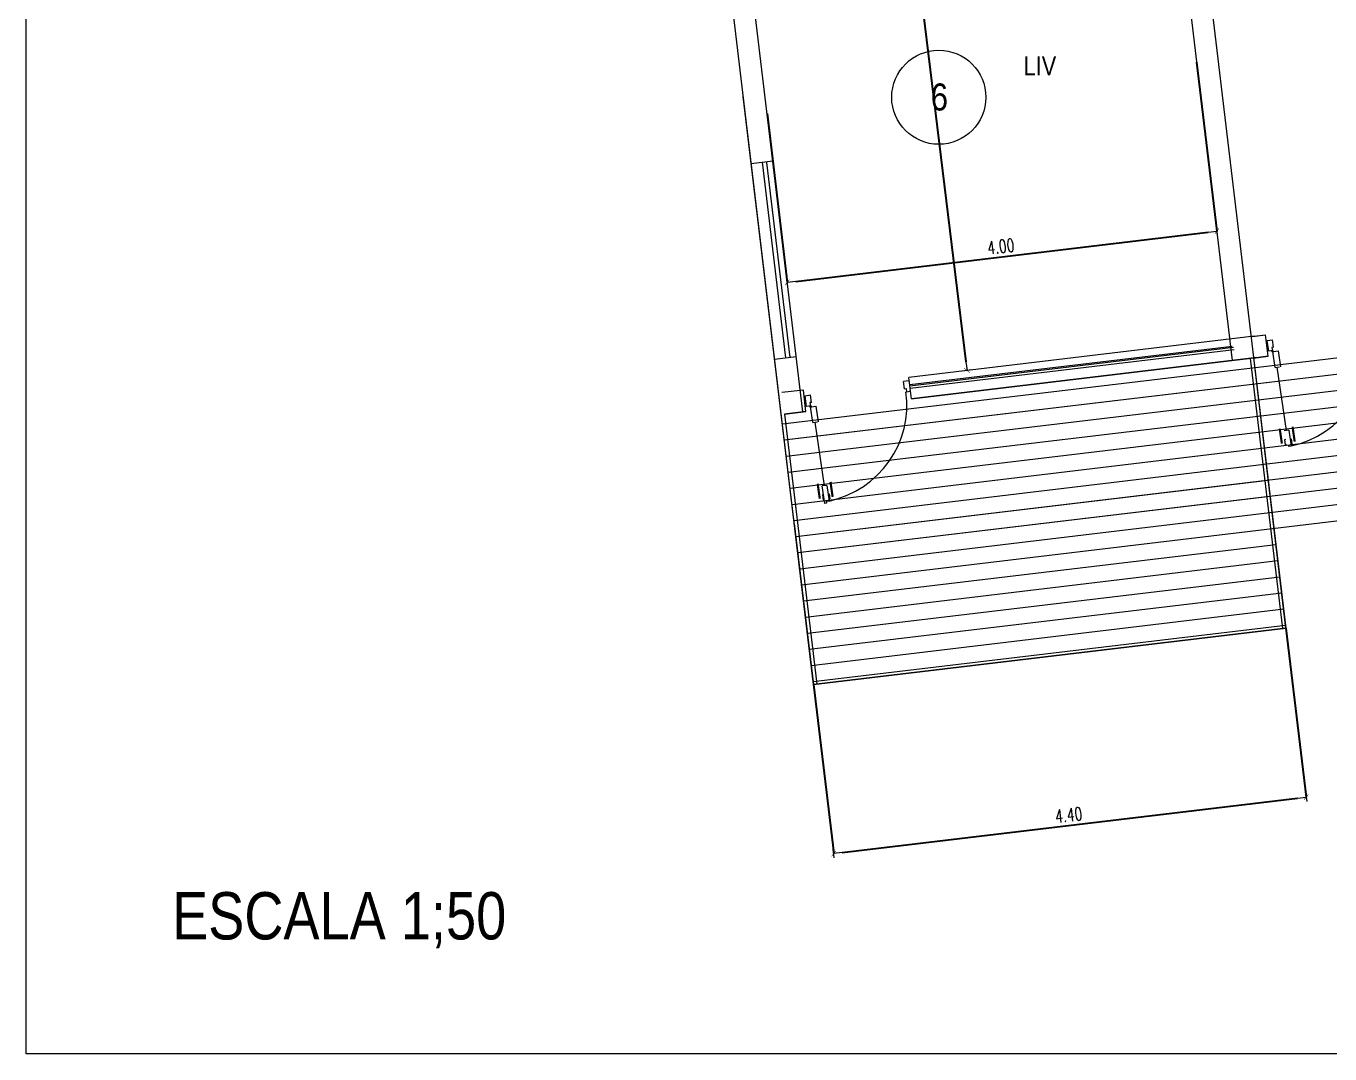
# Model space of a CAD drawing. Header units: millimetres. Extents: x 4525 to 9082, y 179 to 563.
# Drawn here: x 5369.83 to 5381.89, y 499.64 to 509.15 of the extents above; entities that cross this region are included whole.
import ezdxf

# ---------------------------------------------------------------- set-up
doc = ezdxf.new("R2010")
doc.units = ezdxf.units.MM
doc.header["$LTSCALE"] = 100
doc.layers.get('DEFPOINTS').update_dxf_attribs({"lineweight": 5})
for name, color, linetype, lineweight in [('004-Carpinterias', 1, 'Continuous', 18), ('006-Cotas parciales', 7, 'Continuous', 5), ('A01-Barrido', 250, 'Continuous', 5), ('A01-Carpinterias', 1, 'Continuous', 18), ('HATCH MUROS', 251, 'Continuous', 9)]:
    doc.layers.add(name, color=color, linetype=linetype, lineweight=lineweight)
doc.styles.add('AREAL', font='ARIALN.TTF')
doc.styles.add('COTAS', font='ROMANS.shx', dxfattribs={"width": 0.7})
doc.dimstyles.new('COTA40', dxfattribs={"dimscale": 0.4, "dimtxt": 0.3, "dimasz": 0.2, "dimexe": 0, "dimexo": 0, "dimgap": 0.09, "dimtad": 1, "dimzin": 0, "dimdsep": 46, "dimtxsty": 'COTAS', "dimblk1": 'COTA_N', "dimblk2": 'COTA_N', "dimsah": 1, "dimcen": 0.1, "dimclrd": 1, "dimclre": 8, "dimclrt": 5, "dimaunit": 1, "dimadec": 3, "dimazin": 0, "dimtfac": 1, "dimtix": 1, "dimtmove": 2, "dimatfit": 3, "dimldrblk": 'COTA_N', "dimfxl": 0, "dimtolj": 1, "dimtzin": 0, "dimarcsym": 0})

# ---------------------------------------------------------------- blocks, each defined once
blk = doc.blocks.new('COTA_N')
for p, q in [((-1, 0), (0, 0)), ((0, 0.5), (0, -0.5))]:
    blk.add_line(p, q)
at = {"const_width": 0.065}
blk.add_lwpolyline([(0.1414213562373163, 0.1414213562373021), (0.2828427124746327, 0.2828427124746187), (0, 0), (-0.1414213562373021, -0.1414213562373021), (-0.2828427124746185, -0.2828427124746185)], dxfattribs=at)
blk = doc.blocks.new('*D421')
at = {"layer": '006-Cotas parciales', "color": 1, "lineweight": -2, "ltscale": 100}
blk.add_line((5377.0923210315, 517.7223519707803), (5378.525015409745, 506.0388432577), dxfattribs=at)
at = {"layer": 'DEFPOINTS', "color": 0, "ltscale": 100}
for p in [(5377.082583938343, 517.801757191118), (5378.53475250291, 505.9594380373634), (5378.534752502906, 505.9594380373629)]:
    blk.add_point(p, dxfattribs=at)
at = {"layer": '006-Cotas parciales', "color": 1, "lineweight": -2, "ltscale": 100, "xscale": 0.08000000000000002, "yscale": 0.08000000000000002, "zscale": 0.08000000000000002}
for p, rotation in [((5377.082583938339, 517.8017571911175), 96.991013356885), ((5378.534752502906, 505.9594380373629), 276.991013356885)]:
    blk.add_blockref('COTA_N', p, dxfattribs=dict(at, rotation=rotation))
at = {"layer": '006-Cotas parciales', "color": 5, "ltscale": 100, "insert": (5377.903954485027, 511.8922821260321), "char_height": 0.12, "attachment_point": 5, "rotation": 276.991013356885, "style": 'COTAS'}
blk.add_mtext('\\A1;11.93', dxfattribs=at)
blk = doc.blocks.new('*D428')
at = {"layer": '006-Cotas parciales', "color": 8, "lineweight": -2, "ltscale": 100}
for p, q in [((5381.485861624891, 503.5749047230304), (5381.672501885967, 502.0123343230171)), ((5377.114859682847, 503.0528130824755), (5377.301499943923, 501.4902426824622))]:
    blk.add_line(p, q, dxfattribs=at)
at = {"layer": '006-Cotas parciales', "color": 1, "lineweight": -2, "ltscale": 100}
blk.add_line((5377.380935300155, 501.4997307897665), (5381.593066529735, 502.0028462157128), dxfattribs=at)
at = {"layer": 'DEFPOINTS', "color": 0, "ltscale": 100}
for p in [(5381.485861624891, 503.5749047230304), (5377.114859682847, 503.0528130824755), (5381.672501885967, 502.0123343230171)]:
    blk.add_point(p, dxfattribs=at)
at = {"layer": '006-Cotas parciales', "color": 1, "lineweight": -2, "ltscale": 100, "xscale": 0.08000000000000002, "yscale": 0.08000000000000002, "zscale": 0.08000000000000002}
for p, rotation in [((5381.672501885967, 502.0123343230171), 6.811388888884045), ((5377.301499943923, 501.4902426824622), 186.811388888884)]:
    blk.add_blockref('COTA_N', p, dxfattribs=dict(at, rotation=rotation))
at = {"layer": '006-Cotas parciales', "color": 5, "ltscale": 100, "insert": (5379.47561518618, 501.8466109302186), "char_height": 0.12, "attachment_point": 5, "rotation": 6.811388888884042, "style": 'COTAS'}
blk.add_mtext('\\A1;4.40', dxfattribs=at)
blk = doc.blocks.new('*D457')
at = {"layer": '006-Cotas parciales', "color": 8, "lineweight": -2, "ltscale": 100}
for p, q in [((5380.658998778923, 508.8111592395269), (5380.845639039999, 507.2485888395144)), ((5376.685173618042, 508.3365081354938), (5376.871813879118, 506.7739377354812))]:
    blk.add_line(p, q, dxfattribs=at)
at = {"layer": '006-Cotas parciales', "color": 1, "lineweight": -2, "ltscale": 100}
blk.add_line((5376.951249235351, 506.7834258427855), (5380.766203683766, 507.2391007322101), dxfattribs=at)
at = {"layer": 'DEFPOINTS', "color": 0, "ltscale": 100}
for p in [(5380.658998778923, 508.8111592395269), (5376.685173618042, 508.3365081354938), (5380.845639039999, 507.2485888395144)]:
    blk.add_point(p, dxfattribs=at)
at = {"layer": '006-Cotas parciales', "color": 1, "lineweight": -2, "ltscale": 100, "xscale": 0.08000000000000002, "yscale": 0.08000000000000002, "zscale": 0.08000000000000002}
for p, rotation in [((5380.845639039999, 507.2485888395144), 6.81138888888449), ((5376.871813879118, 506.7739377354812), 186.8113888888845)]:
    blk.add_blockref('COTA_N', p, dxfattribs=dict(at, rotation=rotation))
at = {"layer": '006-Cotas parciales', "color": 5, "ltscale": 100, "insert": (5378.847340730793, 507.1065857149769), "char_height": 0.12, "attachment_point": 5, "rotation": 6.811388888884488, "style": 'COTAS'}
blk.add_mtext('\\A1;4.00', dxfattribs=at)

msp = doc.modelspace()

# ---------------------------------------------------------------- linework, layer by layer
at = {"layer": '004-Carpinterias', "linetype": 'Continuous', "extrusion": (-0.02102444757590097, 0.1444198270646843, 0.9892931244857284)}
for p, q in [((5381.384493801621, 505.9884126489632, 0.03253169430776914), (5381.363116146039, 506.135258710471, 0.01064037042089261)), ((5381.41231363787, 506.1409212328381, 1.929268967170478), (5381.433691293451, 505.9940751713302, 1.951160291057355)), ((5381.490785393942, 505.4040536690825, 0.1200969898551485), (5381.405274771616, 505.9914379151142, 0.03253169430768499)), ((5377.109576783515, 505.478121876667, 0.03253169430776914), (5377.088199127933, 505.6249679381747, 0.01064037042089261)), ((5377.137396619764, 505.6306304605419, 1.929268967170478), (5377.158774275345, 505.4837843990339, 1.951160291057355)), ((5377.215868375836, 504.8937628967863, 0.1200969898551485), (5377.13035775351, 505.481147142818, 0.03253169430768499)), ((5381.511566363938, 505.4070789352326, 0.1200969898552324), (5381.53294401952, 505.2602328737253, 0.1419883137420521)), ((5377.218602829288, 504.7292069471183, 0.1441774484949485), (5377.195087405838, 504.8907376306359, 0.1200969898551614)), ((5377.236649345832, 504.8967881629364, 0.1200969898552324), (5377.258027001414, 504.7499421014291, 0.1419883137420521))]:
    msp.add_line(p, q, dxfattribs=at)
at = {"layer": '004-Carpinterias', "color": 1, "linetype": 'Continuous', "extrusion": (-0.02102444757590097, 0.1444198270646843, 0.9892931244857284)}
for p, q in [((5381.511566363939, 505.407078935233, 0.1200969898552182), (5381.470004423944, 505.4010284029321, 0.1200969898551614)), ((5381.481690865148, 505.3207526278318, 0.1320642361999427), (5381.471795165102, 505.3193120248955, 0.1320642362000137)), ((5381.471795165217, 505.3193120249126, 0.1320642362000137), (5381.478636022323, 505.2723212345311, 0.1390694674005368)), ((5381.52325280537, 505.3268031601663, 0.1320642361999285), (5381.533148505413, 505.3282437631008, 0.1320642362000137)), ((5381.533148505295, 505.3282437630838, 0.1320642361999853), (5381.539989362518, 505.2812529727194, 0.1390694674005084)), ((5381.488531722375, 505.2737618374084, 0.1390694674092054), (5381.478636022333, 505.2723212344727, 0.1390694674092623)), ((5381.53294401952, 505.2602328737251, 0.1419883137420805), (5381.50622562958, 505.2563432458256, 0.1419883137420521)), ((5381.530093662485, 505.2798123697262, 0.139069467409177), (5381.539989362526, 505.2812529726613, 0.1390694674091486)), ((5377.236649345833, 504.8967881629367, 0.1200969898552182), (5377.195087405838, 504.8907376306359, 0.1200969898551614)), ((5377.206773847042, 504.8104618555356, 0.1320642361999427), (5377.196878146996, 504.8090212525993, 0.1320642362000137)), ((5377.196878147111, 504.8090212526163, 0.1320642362000137), (5377.203719004217, 504.7620304622349, 0.1390694674005368)), ((5377.213614704269, 504.7634710651121, 0.1390694674092054), (5377.203719004227, 504.7620304621765, 0.1390694674092623)), ((5377.23344637934, 504.7313678515193, 0.1441774484949627), (5377.218602829288, 504.7292069471183, 0.1441774484949485)), ((5377.23344637934, 504.7313678515193, 0.1441774484949627), (5377.218602829288, 504.7292069471183, 0.1441774484949485)), ((5377.258027001414, 504.7499421014289, 0.1419883137420805), (5377.231308611474, 504.7460524735293, 0.1419883137420521)), ((5377.231308611474, 504.7460524735293, 0.1419883137420521), (5377.23344637934, 504.7313678515193, 0.1441774484949627)), ((5377.248335787264, 504.8165123878701, 0.1320642361999285), (5377.258231487307, 504.8179529908046, 0.1320642362000137)), ((5377.255176644379, 504.76952159743, 0.139069467409177), (5377.26507234442, 504.7709622003651, 0.1390694674091486)), ((5377.258231487189, 504.8179529907875, 0.1320642361999853), (5377.265072344412, 504.7709622004232, 0.1390694674005084))]:
    msp.add_line(p, q, dxfattribs=at)
at = {"layer": '004-Carpinterias', "color": 1, "linetype": 'Continuous'}
for p, q in [((5381.532944019521, 505.2602328737253, 0.1419883137420805), (5381.50622562958, 505.2563432458256, 0.1419883137420521)), ((5377.258027001415, 504.7499421014291, 0.1419883137420805), (5377.231308611474, 504.7460524735293, 0.1419883137420521))]:
    msp.add_line(p, q, dxfattribs=at)
at = {"layer": '004-Carpinterias', "ltscale": 0.01, "const_width": 0.02, "elevation": 0.1419883085935958}
for points in [[(5381.42757829803, 505.4217387405898), (5381.447746739113, 505.2831989400706)], [(5381.546326698445, 505.4390259758002), (5381.566495139529, 505.3004861752814)], [(5377.152661279924, 504.9114479682935), (5377.172829721007, 504.7729081677743)], [(5377.271409680339, 504.928735203504), (5377.291578121423, 504.7901954029851)]]:
    msp.add_lwpolyline(points, dxfattribs=at)
at = {"layer": 'A01-Barrido', "linetype": 'Continuous', "extrusion": (-0.02102444757590097, 0.1444198270646843, 0.9892931244857284)}
for centre in [(-5398.143681658339, 271.4479389822591, -40.03369374269466), (-5393.839844019451, 271.3382488921901, -40.01751207904382)]:
    msp.add_circle(centre, 0.007500008106809762, dxfattribs=at)
for centre in [(-5398.120191605321, 271.433194751487, -40.03369374269453), (-5393.816353966437, 271.3235046614184, -40.01751207904371)]:
    msp.add_arc(centre, 0.9160055875241548, 94.09987707240775, 179.6662266810925, dxfattribs=at)
at = {"layer": 'A01-Carpinterias', "linetype": 'Continuous', "extrusion": (-0.02102444757590097, 0.1444198270646843, 0.9892931244857284)}
for p, q in [((5381.311618077609, 506.2356397283546, -0.005107972813057415), (5381.361096524348, 506.2428427352466, -0.005107972813171102)), ((5381.325869847959, 506.137742354267, 0.009486243074071865), (5381.311618077609, 506.2356397283546, -0.005107972813057415)), ((5381.371072758227, 506.1743146102431, 0.005107972813171102), (5381.356229208042, 506.1721537058224, 0.005107972813213735)), ((5381.356229208042, 506.1721537058224, 0.005107972813213735), (5381.360504744669, 506.1427844567613, 0.009486243073972389)), ((5381.371072758227, 506.1743146102431, 0.005107972813171102), (5381.361096524348, 506.2428427352466, -0.005107972813171102)), ((5381.360504744669, 506.1427844567613, 0.009486243073972389), (5381.325869847959, 506.137742354267, 0.009486243074071865)), ((5381.370751697877, 506.1348707005371, 1.929268967170507), (5381.41231363787, 506.1409212328381, 1.929268967170478)), ((5381.384493801621, 505.9884126489632, 0.03253169430776914), (5381.426055741613, 505.9944631812641, 0.03253169430774072)), ((5377.996582878071, 505.8650872830634, 1.913301710423176), (5377.947104383255, 505.8578842691737, 1.913301710423076)), ((5377.957080617133, 505.7893561441691, 1.923517656049589), (5377.947104383255, 505.8578842691737, 1.913301710423076)), ((5377.957080617133, 505.7893561441691, 1.923517656049589), (5377.971924167319, 505.7915170485897, 1.923517656049589)), ((5377.971924167319, 505.7915170485897, 1.923517656049589), (5377.976199703649, 505.7621477992287, 1.927895926347836)), ((5377.996582878071, 505.8650872830643, 1.913301710423062), (5377.998008055109, 505.8552975456299, 1.914761132015633)), ((5377.036701059503, 505.7253489560583, -0.005107972813057415), (5377.086179506242, 505.7325519629504, -0.005107972813171102)), ((5377.050952829853, 505.6274515819708, 0.009486243074071865), (5377.036701059503, 505.7253489560583, -0.005107972813057415)), ((5377.096155740121, 505.6640238379469, 0.005107972813171102), (5377.086179506242, 505.7325519629504, -0.005107972813171102)), ((5377.976199703649, 505.7621477992287, 1.927895926347836), (5378.010834648457, 505.7671899087244, 1.927895926347807)), ((5378.010834648457, 505.7671899087244, 1.927895926347807), (5378.009409471419, 505.7769796461583, 1.92643650475535)), ((5377.085587726563, 505.632493684465, 0.009486243073972389), (5377.050952829853, 505.6274515819708, 0.009486243074071865)), ((5377.096155740121, 505.6640238379469, 0.005107972813171102), (5377.081312189936, 505.6618629335262, 0.005107972813213735)), ((5377.081312189936, 505.6618629335262, 0.005107972813213735), (5377.085587726563, 505.632493684465, 0.009486243073972389)), ((5377.095834679772, 505.6245799282408, 1.929268967170507), (5377.137396619764, 505.6306304605419, 1.929268967170478)), ((5377.109576783515, 505.478121876667, 0.03253169430776914), (5377.151138723507, 505.4841724089678, 0.03253169430774072))]:
    msp.add_line(p, q, dxfattribs=at)
at = {"layer": 'HATCH MUROS', "color": 4, "linetype": 'ByBlock', "ltscale": 100}
for p, q in [((5369.829516947051, 499.6366971983443), (5369.829516947051, 520.9290466674338)), ((5407.386818055351, 499.6366971983443), (5369.829516947051, 499.6366971983443))]:
    msp.add_line(p, q, dxfattribs=at)
at = {"layer": 'HATCH MUROS', "color": 0, "ltscale": 100}
for p, q in [((5380.190352134004, 512.7347144853038), (5380.9886696095, 506.0511230145405)), ((5380.38893923349, 512.7584455627305), (5381.485861624892, 503.5749047230304)), ((5377.11485968285, 503.0528130824757), (5376.338310425079, 509.5541589194007)), ((5377.014844448619, 505.5764719105071), (5376.53689881566, 509.5778791876614)), ((5376.538929169104, 507.8745593019392), (5376.737517559687, 507.8982795702001)), ((5381.191783024727, 506.2768054150332), (5377.996833377495, 505.8951866180317)), ((5381.191783024727, 506.2768054150342), (5377.996833377494, 505.8951866180326)), ((5381.163537731819, 506.2734316733813), (5381.295791293947, 506.2892286188268)), ((5381.174952395944, 506.2744643541008), (5381.295829457051, 506.2889091136227)), ((5381.319549725312, 506.0903207230413), (5381.295791293948, 506.2892286188268)), ((5376.755164186324, 506.0642187280264), (5376.953752576907, 506.0879389962874)), ((5381.215503292989, 506.078217024452), (5378.020553645755, 505.6965982274502)), ((5381.215503292988, 506.0782170244519), (5378.020553645755, 505.6965982274502)), ((5381.215503292988, 506.078217024453), (5378.020553645755, 505.6965982274514)), ((5378.020553645755, 505.696598227451), (5381.214988909411, 506.0781555842216)), ((5378.020553645755, 505.6965982274521), (5381.214988909411, 506.0781555842227)), ((5381.185715034402, 506.0746589842129), (5381.319511562209, 506.0906402282458)), ((5381.319511562209, 506.0906402282457), (5381.185715034402, 506.0746589842129)), ((5381.18725800008, 506.0748432828), (5381.31951156221, 506.0906402282457)), ((5381.18725800008, 506.0748432828011), (5381.31951156221, 506.0906402282469)), ((5378.020553645755, 505.6965982274515), (5377.996833377495, 505.8951866180317)), ((5377.020912438945, 505.7786183413264), (5376.822324048363, 505.7548980730655)), ((5377.020912438945, 505.7786183413273), (5376.822324048363, 505.7548980730665)), ((5377.044632707206, 505.5800299507451), (5377.020912438945, 505.7786183413264)), ((5377.044632707206, 505.5800299507451), (5376.846044316625, 505.5563096824844)), ((5376.846044316624, 505.5563096824853), (5377.044632707206, 505.5800299507461)), ((5377.044632707206, 505.5800299507451), (5376.846044316624, 505.5563096824843)), ((5376.846044316624, 505.5563096824863), (5377.044632707206, 505.5800299507471)), ((5377.044632707205, 505.5800299507461), (5376.846044316624, 505.5563096824853)), ((5381.484318659213, 503.5747204244433), (5377.11485968285, 503.0528130824757)), ((5381.484318659213, 503.5747204244444), (5377.11485968285, 503.0528130824767)), ((5377.11485968285, 503.0528130824767), (5381.483804275636, 503.574658984213)), ((5377.11485968285, 503.0528130824777), (5381.483804275636, 503.5746589842141))]:
    msp.add_line(p, q, dxfattribs=at)
at = {"layer": 'HATCH MUROS', "color": 6, "ltscale": 100}
msp.add_line((5377.11485968285, 503.0528130824757), (5376.464971565957, 508.4937395413211), dxfattribs=at)
at = {"layer": 'HATCH MUROS', "color": 3, "ltscale": 100}
for p, q in [((5376.638223364395, 507.8864194360697), (5376.854458381612, 506.0760788621564)), ((5376.679743302237, 507.8829617198397), (5376.894987093109, 506.0809197891924)), ((5378.004807362151, 505.828427643726), (5380.988591265012, 506.184823878172)), ((5378.006163068329, 505.817077539889), (5380.99888190604, 506.174541002137)), ((5378.008693511625, 505.7958924227409), (5381.006597733957, 506.1539752500678))]:
    msp.add_line(p, q, dxfattribs=at)
at = {"layer": 'HATCH MUROS', "color": 4, "ltscale": 100}
for p, q in [((5376.82665842348, 505.465662028039), (5387.249748047076, 506.7106415621087)), ((5376.844448624675, 505.3167207351032), (5387.249722324616, 506.5595722571214)), ((5376.871172510158, 505.3199127531801), (5387.222998439132, 506.5563802390445)), ((5376.862238825871, 505.1677794421673), (5387.249696602156, 506.4085029521344)), ((5376.880029027066, 505.0188381492313), (5387.249670879696, 506.257433647147)), ((5376.880029027066, 505.0188381492314), (5387.249670879696, 506.257433647147)), ((5376.897819228262, 504.8698968562954), (5387.231829233582, 506.1042363301084)), ((5381.456073366305, 503.5713466827925), (5381.157469741493, 506.0712852425619)), ((5381.485861624892, 503.5749047230316), (5381.18725800008, 506.0748432828011)), ((5376.915609429458, 504.7209555633595), (5387.249619434778, 505.9552950371726)), ((5376.915609429458, 504.7209555633595), (5387.231803511123, 505.9531670251212)), ((5376.933399630653, 504.5720142704236), (5387.249593712319, 505.8042257321853)), ((5376.846044316624, 505.5563096824854), (5377.144647941435, 503.0563711227167)), ((5376.951189831849, 504.4230729774877), (5387.249567989859, 505.6531564271981)), ((5376.968980033044, 504.2741316845518), (5387.249542267399, 505.5020871222109)), ((5376.98677023424, 504.1251903916159), (5387.24951654494, 505.3510178172237)), ((5377.004560435435, 503.9762490986801), (5387.249490822481, 505.1999485122365)), ((5376.951189831849, 504.4230729774877), (5381.322191773893, 504.9451646180417)), ((5376.968980033044, 504.2741316845518), (5381.339981975088, 504.7962233251058)), ((5376.936957670893, 504.5422260118357), (5377.114859682848, 503.0528130824776)), ((5377.022350636631, 503.8273078057442), (5381.393352578675, 504.3493994462982)), ((5377.040140837827, 503.6783665128083), (5381.411142779871, 504.2004581533623)), ((5377.057931039022, 503.5294252198724), (5381.428932981066, 504.0515168604264)), ((5377.075721240218, 503.3804839269365), (5381.446723182262, 503.9025755674905)), ((5377.093511441413, 503.2315426340006), (5381.464513383457, 503.7536342745546)), ((5377.111301642609, 503.0826013410647), (5381.482303584653, 503.6046929816187)), ((5377.114859682848, 503.0528130824776), (5381.485861624892, 503.5749047230316))]:
    msp.add_line(p, q, dxfattribs=at)
at = {"layer": 'HATCH MUROS', "color": 0, "ltscale": 100}
msp.add_circle((5378.273370811859, 508.4869702655459), 0.4351169533328434, dxfattribs=at)

# ---------------------------------------------------------------- texts
at = {"style": 'AREAL'}
for s, height, p in [('LIV', 0.1749559028437464, (5379.059232788039, 508.6901035177981, -0.77)), ('6', 0.2499370040624949, (5378.199733336931, 508.3644000647099, -1.1)), ('ESCALA 1;50', 0.4375, (5371.180231265089, 500.6957583402672, -1.375))]:
    msp.add_text(s, height=height, dxfattribs=at).set_placement(p)

# ---------------------------------------------------------------- dimensions: what is measured, and where the dimension line sits
at = {"layer": '006-Cotas parciales', "ltscale": 100}
for p1, p2, distance, picture, middle in [((5377.082583938343, 517.801757191118), (5378.53475250291, 505.9594380373634), -4.5761459465773e-12, '*D421', (5377.903954485027, 511.8922821260321)), ((5376.685173618042, 508.3365081354938), (5380.658998778923, 508.8111592395269), -1.5736774898465042, '*D457', (5378.847340730793, 507.1065857149769)), ((5377.114859682847, 503.0528130824756), (5381.485861624892, 503.5749047230304), -1.5736774898471864, '*D428', (5379.47561518618, 501.8466109302186))]:
    dim = msp.add_aligned_dim(p1=p1, p2=p2, distance=distance, dimstyle='COTA40', dxfattribs=at)
    dim.commit()
    dim.dimension.update_dxf_attribs({"geometry": picture, "text_midpoint": middle})

doc.saveas('drawing.dxf')
